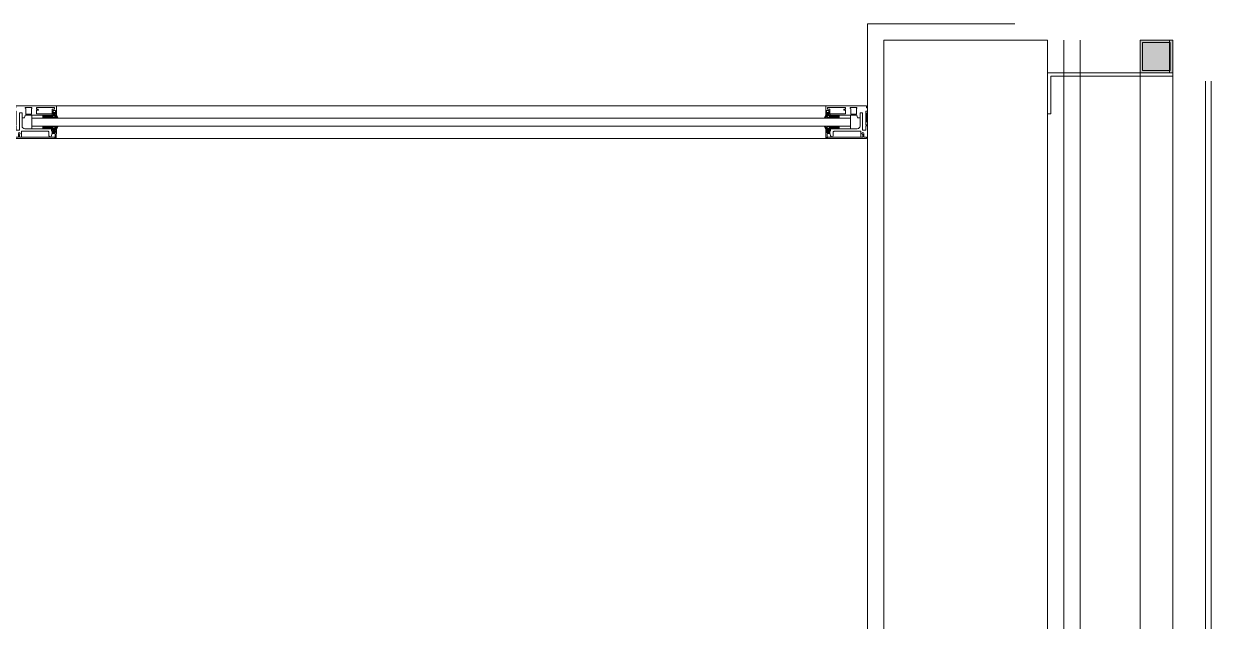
# Model space of a CAD drawing. Extents: x -2749 to 11890, y 0 to 8245.
# Drawn here: x 3800 to 3945.1, y 2705 to 2777.9 of the extents above; entities that cross this region are included whole.
import ezdxf

# ---------------------------------------------------------------- set-up
doc = ezdxf.new("R2010")
doc.units = 0
doc.header["$MEASUREMENT"] = 0
doc.layers.get('0').update_dxf_attribs({"color": 9, "lineweight": 9})
for name, color, linetype, lineweight in [('00', 9, 'Continuous', 9), ('06D', 9, 'Continuous', 9), ('10', 9, 'Continuous', 9), ('14', 9, 'Continuous', 9), ('15', 9, 'Continuous', 9), ('33', 9, 'BATTING', 9)]:
    doc.layers.add(name, color=color, linetype=linetype, lineweight=lineweight)
doc.linetypes.add('BATTING', pattern='A,0.0001,-0.1,[134,ltypeshp.shx,S=0.1,R=0,X=-0.1,Y=0],-0.2,[134,ltypeshp.shx,S=0.1,R=180,X=0.1,Y=0],-0.1', length=0.4001)
pattern_1 = [(45, (3387.24087, 5075.93023), (0.0883883476, -0.0883883476), []), (315, (3387.24087, 5075.93023), (-0.0883883476, -0.0883883476), [])]

# ---------------------------------------------------------------- blocks, each defined once
blk = doc.blocks.new('p-s-profil')
at = {"layer": '10'}
blk.add_lwpolyline([(9, 15.3), (4.6, 15.3), (4.6, 0.4), (0, 0.4), (0, 0), (5, 0), (5, 14.9), (9, 14.9), (9, 15.3)], dxfattribs=at)
blk.add_lwpolyline([(9, 15.3), (4.6, 15.3), (4.6, 0.4), (0, 0.4), (0, 0), (5, 0), (5, 14.9), (9, 14.9), (9, 15.3)], dxfattribs=at)
blk = doc.blocks.new('p-kutu_profil_40x40')
h = blk.add_hatch(color=256)
h.dxf.hatch_style = 1
h.paths.add_polyline_path([(0, 0), (4, 0), (4, 4), (0, 4)])
h = blk.add_hatch(color=255)
h.dxf.hatch_style = 1
h.paths.add_polyline_path([(0, 0), (4, 0), (4, 4), (0, 4)])
blk.add_lwpolyline([(0, 0), (4, 0), (4, 4), (0, 4)], close=True)
at = {"layer": '10'}
for points in [[(0, 4), (4, 4), (4, 0), (0, 0)], [(0, 4), (4, 4), (4, 0), (0, 0)], [(0, 0), (4, 0), (4, 4), (0, 4)], [(0.3, 3.7), (3.7, 3.7), (3.7, 0.3), (0.3, 0.3)], [(0.3, 3.7), (3.7, 3.7), (3.7, 0.3), (0.3, 0.3)]]:
    blk.add_lwpolyline(points, close=True, dxfattribs=at)
blk = doc.blocks.new('profil')
at = {"layer": '10'}
h = blk.add_hatch(dxfattribs=at)
h.set_pattern_fill('NET', color=256, angle=495, style=0)
h.set_pattern_definition(pattern_1)
h.paths.add_polyline_path([(2783.08, 2903.22), (2783.02, 2903.22), (2782.98, 2903.33), (2782.98, 2903.38), (2783.01, 2903.38), (2783.01, 2903.5), (2782.72, 2903.5), (2782.72, 2903.38), (2782.75, 2903.38), (2782.71, 2903.22), (2782.62, 2903.23), (2782.45, 2902.86), (2782.56, 2902.86), (2782.56, 2902.9), (2782.72, 2903.1, 0.2599), (2782.8, 2902.86), (2783.04, 2902.86, 0.382682)])
h.paths.add_polyline_path([(2782.84, 2903.1), (2783.03, 2903.1, -2.16717)], flags=16)
h = blk.add_hatch(dxfattribs=at)
h.set_pattern_fill('NET', color=256, angle=495, style=0)
h.set_pattern_definition([(45, (3390.96807, 5084.14935), (0.0883883476, -0.0883883476), []), (315, (3390.96807, 5084.14935), (-0.0883883476, -0.0883883476), [])])
h.paths.add_polyline_path([(2784.25, 2903.18), (2784.25, 2902.86), (2783.21, 2902.86), (2783.21, 2903.18)])
h = blk.add_hatch(dxfattribs=at)
h.set_pattern_fill('NET', color=256, angle=495, style=0)
h.set_pattern_definition([(45, (3412.02047, 5081.69331), (0.0883883476, -0.0883883476), []), (315, (3412.02047, 5081.69331), (-0.0883883476, -0.0883883476), [])])
h.paths.add_polyline_path([(2787.7, 2903.43), (2787.7, 2902.36), (2787.52, 2902.36), (2787.52, 2903.43)])
h = blk.add_hatch(dxfattribs=at)
h.set_pattern_fill('NET', color=256, angle=495, style=0)
h.set_pattern_definition(pattern_1)
h.paths.add_polyline_path([(2783.08, 2901.46), (2783.02, 2901.46), (2782.98, 2901.35), (2782.98, 2901.3), (2783.01, 2901.3), (2783.01, 2901.18), (2782.72, 2901.18), (2782.72, 2901.3), (2782.75, 2901.3), (2782.71, 2901.46), (2782.62, 2901.45), (2782.45, 2901.82), (2782.56, 2901.82), (2782.56, 2901.78), (2782.72, 2901.59, -0.2599), (2782.8, 2901.82), (2783.04, 2901.82, -0.382682)])
h.paths.add_polyline_path([(2782.84, 2901.58), (2783.03, 2901.58, 2.16717)], flags=16)
h = blk.add_hatch(dxfattribs=at)
h.set_pattern_fill('NET', color=256, angle=495, style=0)
h.set_pattern_definition([(45, (3390.96807, 5077.64021), (0.0883883476, -0.0883883476), []), (315, (3390.96807, 5077.64021), (-0.0883883476, -0.0883883476), [])])
h.paths.add_polyline_path([(2784.25, 2901.82), (2784.25, 2901.53), (2783.21, 2901.53), (2783.21, 2901.82)])
for points in [[(2787.52, 2901.37), (2787.52, 2901.89), (2787.7, 2901.89), (2787.7, 2902.03), (2787.52, 2902.03), (2787.52, 2903.67), (2787.7, 2903.67), (2787.7, 2904.1), (2787.58, 2904.1), (2787.58, 2904.34), (2782.61, 2904.34), (2782.61, 2903.22), (2782.72, 2903.22), (2782.76, 2903.4), (2782.71, 2903.4), (2782.71, 2903.77), (2782.99, 2903.77), (2782.99, 2903.22), (2783.14, 2903.22), (2783.18, 2903.18), (2786.43, 2903.18), (2786.5, 2902.88), (2786.8, 2902.88), (2786.8, 2903.49), (2787.12, 2903.49), (2787.12, 2901.37)], [(2785.67, 2903.32), (2786.35, 2903.32), (2786.35, 2904.02), (2786.42, 2904.06), (2786.42, 2904.14), (2785.61, 2904.14), (2785.61, 2904.01), (2785.67, 2903.95)]]:
    blk.add_lwpolyline(points, close=True, dxfattribs=at)
for points in [[(2784.87, 2903.91), (2785.03, 2903.91), (2785.03, 2904.14), (2782.83, 2904.14), (2782.83, 2903.91), (2783.13, 2903.91), (2783.13, 2903.37), (2785.03, 2903.37)], [(2782.61, 2903.22), (2782.45, 2902.86)], [(2782.72, 2903.1), (2782.56, 2902.9), (2782.56, 2902.86)], [(2782.99, 2903.5), (2782.72, 2903.5)], [(2783.21, 2903.18), (2783.21, 2903.18), (2783.21, 2902.84)], [(2784.25, 2902.84), (2784.25, 2903.18)], [(2785.62, 2903.18), (2785.62, 2901.53)], [(2787.52, 2903.43), (2787.7, 2903.43), (2787.7, 2902.36)], [(2787.52, 2902.36), (2787.7, 2902.36)], [(2782.62, 2901.45), (2782.45, 2901.82)], [(2782.72, 2901.59), (2782.56, 2901.78), (2782.56, 2901.82)], [(2782.78, 2900.5), (2782.78, 2900.95), (2783.09, 2900.95), (2783.09, 2901.24), (2783.18, 2901.24), (2783.08, 2901.46), (2783.02, 2901.46), (2782.98, 2901.35), (2782.98, 2901.3), (2783.01, 2901.3), (2783.01, 2901.06), (2782.72, 2901.06), (2782.72, 2901.3), (2782.75, 2901.3), (2782.71, 2901.46), (2782.62, 2901.45), (2782.63, 2900.34), (2787.59, 2900.34)], [(2783.01, 2901.18), (2782.72, 2901.18)], [(2783.18, 2901.24), (2783.21, 2901.24), (2783.21, 2901.84)], [(2784.25, 2901.84), (2784.25, 2901.53)]]:
    blk.add_lwpolyline(points, dxfattribs=at)
for points in [[(2785.03, 2903.37), (2785.03, 2903.79), (2784.87, 2903.79, -1), (2784.87, 2903.91, 1)], [(2783.03, 2903.1), (2782.84, 2903.1, 1)], [(2783.21, 2901.53), (2786.47, 2901.53, 0.414214), (2786.8, 2901.86), (2786.8, 2902.88)], [(2787.13, 2900.85), (2787.13, 2900.49), (2782.81, 2900.49), (2782.81, 2900.46, -0.561743), (2782.73, 2900.45, -0.595966), (2782.78, 2900.5, 2.204878)], [(2783.03, 2901.58), (2782.84, 2901.58, -1)], [(2783.09, 2901.24), (2783.21, 2900.66, 0.833203), (2783.52, 2900.66, 0.447088)], [(2783.52, 2900.66), (2783.52, 2901.11, -0.414214), (2783.63, 2901.22), (2786.88, 2901.22), (2786.88, 2900.49)], [(2787.59, 2900.34), (2787.59, 2900.49), (2787.25, 2900.49), (2787.25, 2900.97, 1), (2787.04, 2900.97)], [(2787.04, 2900.97, 0.305404), (2787.13, 2900.85, 5.773092)]]:
    blk.add_lwpolyline(points, format="xyb", dxfattribs=at)
for centre, radius, start, end in [((2782.97, 2903.05), 0.253, 168.6676, 234.1258), ((2782.93, 2903.02), 0.125, 139.5402, 40.4598), ((2782.86, 2903.06), 0.273, 305.9738, 36.4289), ((2782.97, 2901.64), 0.253, 125.8742, 191.3324), ((2782.93, 2901.66), 0.125, 319.5402, 220.4598), ((2782.86, 2901.62), 0.273, 323.5711, 54.0262)]:
    blk.add_arc(centre, radius, start, end, dxfattribs=at)

msp = doc.modelspace()

# ---------------------------------------------------------------- linework, layer by layer
at = {"layer": '00'}
for points in [[(3905.06, 2775.87), (3905.06, 2775.87), (3905.06, 2395.87)], [(3905.06, 2365.87), (3905.06, 2311.12), (3925.06, 2311.12), (3925.06, 2775.87)], [(3905.06, 2775.87), (3925.06, 2775.87)]]:
    msp.add_lwpolyline(points, dxfattribs=at)
at = {"layer": '06D'}
for p, q in [((3804.01, 2767.87), (3897.97, 2767.87)), ((3804, 2763.87), (3897.98, 2763.87))]:
    msp.add_line(p, q, dxfattribs=at)
for points in [[(3929.06, 2320.42), (3929.06, 2775.87)], [(3936.36, 2316.02), (3936.36, 2775.87)], [(3940.36, 2316.02), (3940.36, 2775.87)], [(3925.06, 2320.02), (3925.06, 2773.79)]]:
    msp.add_lwpolyline(points, dxfattribs=at)
at = {"layer": '10'}
for points in [[(3944.36, 2319.53), (3944.36, 2770.87)], [(3945.06, 2319.53), (3945.06, 2770.87)]]:
    msp.add_lwpolyline(points, dxfattribs=at)
at = {"layer": '14'}
msp.add_lwpolyline([(3921.06, 2777.87), (3903.06, 2777.87), (3903.06, 2309.12), (3925.06, 2309.12)], dxfattribs=at)
at = {"layer": '15'}
for p, q in [((3900.98, 2766.37), (3801, 2766.37)), ((3900.98, 2765.37), (3801, 2765.37))]:
    msp.add_line(p, q, dxfattribs=at)
at = {"layer": '33', "ltscale": 0.2, "flags": 128}
msp.add_lwpolyline([(3927.06, 2320.42), (3927.06, 2775.87)], dxfattribs=at)

# ---------------------------------------------------------------- block references
at = {"xscale": -1, "rotation": 270}
msp.add_blockref('p-s-profil', (3925.06, 2766.87), dxfattribs=at)
at = {"rotation": 270}
msp.add_blockref('p-kutu_profil_40x40', (3936.36, 2775.87), dxfattribs=at)
at = {"xscale": -1}
msp.add_blockref('profil', (6586.62, -136.47), dxfattribs=at)
msp.add_blockref('profil', (1115.36, -136.47))

doc.saveas('drawing.dxf')
